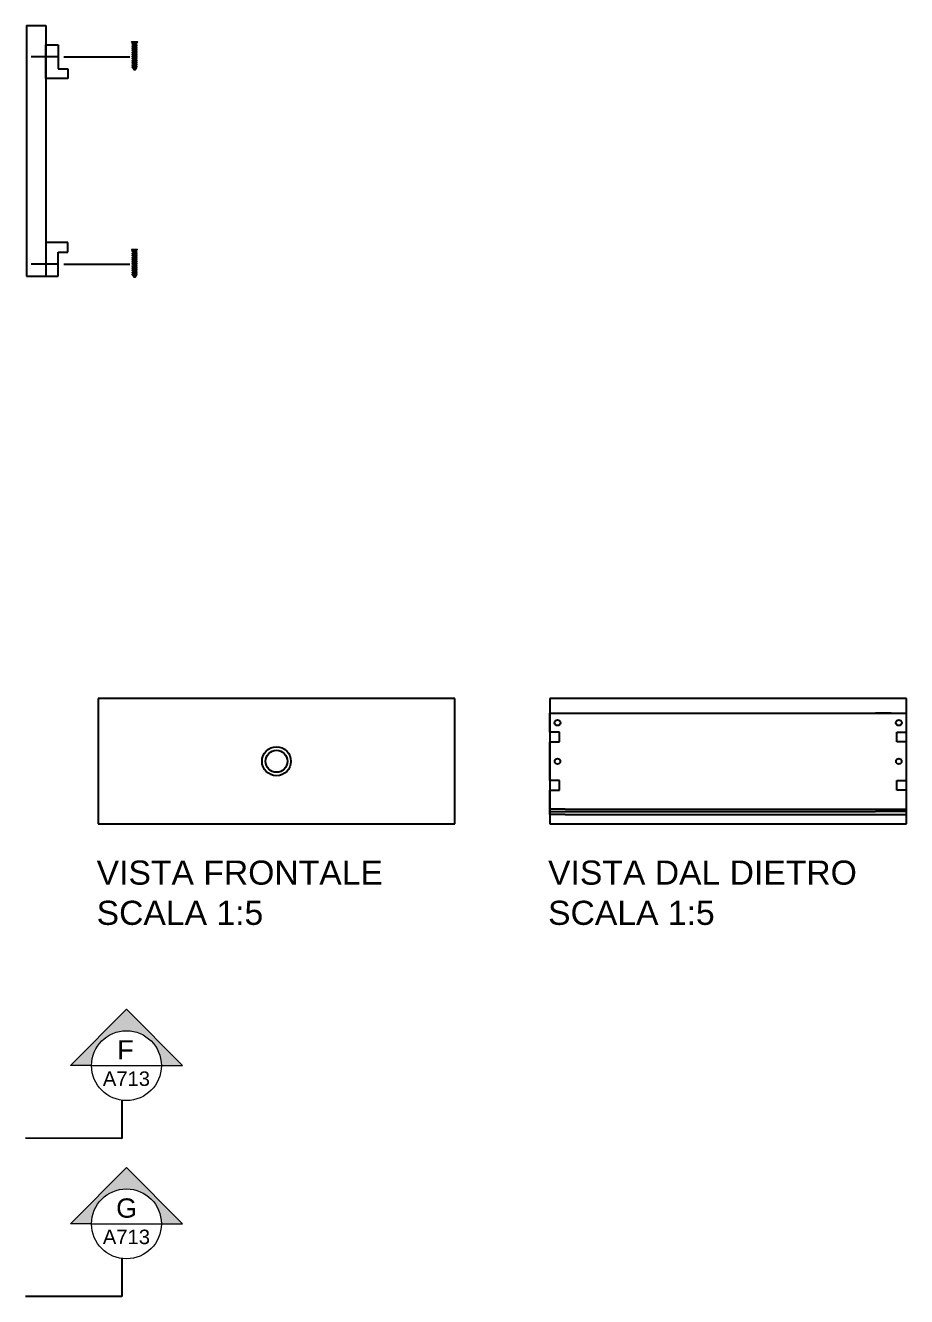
# Model space of a CAD drawing. Header units: millimetres. Extents: x -69 to 1786, y -423 to 409.
# Drawn here: x 791.7 to 883, y -172.8 to -41 of the extents above; entities that cross this region are included whole.
import ezdxf
from ezdxf.enums import TextEntityAlignment as Align

# ---------------------------------------------------------------- set-up
doc = ezdxf.new("R2010")
doc.units = ezdxf.units.MM
doc.header["$LTSCALE"] = 0.5
doc.layers.add('A-ANNO-SYMB', color=202, linetype='Continuous', lineweight=18)
for name, color, linetype in [('ALTRE LINEE', 70, 'Continuous'), ('G-ANNO-GEOMETRY', 7, 'Continuous'), ('SIMBOLI', 201, 'Continuous'), ('viti', 240, 'Continuous')]:
    doc.layers.add(name, color=color, linetype=linetype)
doc.styles.add('ARIAL', font='arial.ttf')
doc.styles.get("Standard").update_dxf_attribs({"font": 'arial.ttf'})

# ---------------------------------------------------------------- blocks, each defined once
blk = doc.blocks.new('SYMBOL')
at = {"layer": 'A-ANNO-SYMB', "linetype": 'Continuous', "lineweight": 20}
h = blk.add_hatch(color=256, dxfattribs=at)
h.dxf.hatch_style = 1
h.paths.add_polyline_path([(11.2063, 4.9481), (11.316, 4.9481, -1), (11.678, 4.9481), (11.7877, 4.9481), (11.497, 5.2405)])
at = {"linetype": 'Continuous', "lineweight": 20}
blk.add_line((11.316, 4.9481), (11.678, 4.9481), dxfattribs=at)
at = {"layer": 'A-ANNO-SYMB', "linetype": 'Continuous', "lineweight": 20}
for p, q in [((11.2063, 4.9481), (11.497, 5.2405)), ((11.7877, 4.9481), (11.497, 5.2405)), ((11.316, 4.9481), (11.2063, 4.9481)), ((11.678, 4.9481), (11.7877, 4.9481))]:
    blk.add_line(p, q, dxfattribs=at)
blk.add_circle((11.497, 4.9481), 0.181, dxfattribs=at)
for tag, p in [('TAVOLA', (11.497, 5.08)), ('SEZIONE', (11.497, 4.9181))]:
    blk.add_attdef(tag, text='', height=0.1, dxfattribs=at).set_placement(p, align=Align.TOP_CENTER)

msp = doc.modelspace()

# ---------------------------------------------------------------- linework, layer by layer
at = {"layer": 'ALTRE LINEE'}
for p, q in [((791.76, -41.05), (791.76, -67.05)), ((791.76, -41.05), (793.76, -41.05)), ((793.76, -41.05), (793.76, -67.05)), ((793.76, -43.05), (795.06, -43.05)), ((793.76, -44.45), (793.76, -43.05)), ((795.06, -43.05), (795.06, -45.55)), ((793.76, -46.55), (793.76, -44.45)), ((795.65, -44.3), (802.48, -44.3)), ((795.06, -45.55), (796.06, -45.55)), ((796.06, -45.55), (796.06, -46.55)), ((796.06, -46.55), (793.76, -46.55)), ((793.76, -63.55), (793.76, -65.65)), ((796.06, -63.55), (793.76, -63.55)), ((795.06, -67.05), (795.06, -64.55)), ((795.06, -64.55), (796.06, -64.55)), ((796.06, -64.55), (796.06, -63.55)), ((793.76, -65.65), (793.76, -67.05)), ((795.65, -65.8), (802.48, -65.8)), ((791.76, -67.05), (793.76, -67.05)), ((793.76, -67.05), (795.06, -67.05)), ((799.19, -110.82), (799.19, -123.82)), ((836.19, -123.82), (836.19, -110.82)), ((846.02, -110.82), (846.02, -123.82)), ((883.02, -123.82), (883.02, -110.82)), ((846.02, -114.32), (846.02, -112.32)), ((846.02, -112.32), (883.02, -112.32)), ((881.42, -112.32), (879.81, -112.32)), ((883.02, -114.32), (883.02, -112.32)), ((847.02, -114.32), (846.02, -114.32)), ((847.02, -115.32), (847.02, -114.32)), ((882.02, -115.32), (882.02, -114.32)), ((882.02, -114.32), (883.02, -114.32)), ((846.02, -119.32), (846.02, -115.32)), ((846.02, -115.32), (847.02, -115.32)), ((883.02, -115.32), (882.02, -115.32)), ((883.02, -119.32), (883.02, -115.32)), ((847.02, -119.32), (846.02, -119.32)), ((847.02, -120.32), (847.02, -119.32)), ((882.02, -120.32), (882.02, -119.32)), ((882.02, -119.32), (883.02, -119.32)), ((846.02, -122.82), (846.02, -120.32)), ((846.02, -120.32), (847.02, -120.32)), ((883.02, -120.32), (882.02, -120.32)), ((883.02, -122.82), (883.02, -120.32)), ((847.63, -122.28), (846.02, -122.28)), ((846.02, -122.28), (846.02, -122.52)), ((846.02, -122.52), (847.63, -122.52)), ((847.63, -122.28), (879.81, -122.28)), ((847.63, -122.52), (879.81, -122.52)), ((879.81, -122.28), (883.02, -122.28)), ((883.02, -122.52), (879.81, -122.52)), ((847.63, -122.82), (846.02, -122.82)), ((847.63, -122.82), (879.81, -122.82)), ((879.81, -122.82), (883.02, -122.82))]:
    msp.add_line(p, q, dxfattribs=at)
for points in [[(836.19, -110.82), (799.19, -110.82)], [(883.02, -110.82), (846.02, -110.82)], [(799.19, -123.82), (836.19, -123.82)], [(846.02, -123.82), (883.02, -123.82)]]:
    msp.add_lwpolyline(points, dxfattribs=at)
for centre, radius in [((846.83, -113.32), 0.3), ((882.22, -113.32), 0.3), ((817.69, -117.32), 1.5), ((817.69, -117.32), 1.14), ((846.83, -117.32), 0.289), ((882.22, -117.32), 0.289)]:
    msp.add_circle(centre, radius, dxfattribs=at)
at = {"layer": 'SIMBOLI'}
for p, q in [((801.66, -152.41), (801.66, -156.41)), ((801.66, -156.41), (791.66, -156.4)), ((801.66, -168.81), (801.66, -172.81)), ((801.66, -172.81), (791.66, -172.8))]:
    msp.add_line(p, q, dxfattribs=at)
at = {"layer": 'viti'}
for p, q in [((802.83, -42.87), (802.83, -42.96)), ((802.83, -43.06), (802.83, -43.18)), ((802.83, -43.28), (802.83, -43.4)), ((803.13, -42.87), (803.13, -43.04)), ((803.13, -43.14), (803.13, -43.26)), ((803.13, -43.26), (803.13, -45.32)), ((795.06, -44.3), (792.26, -44.3)), ((802.83, -43.5), (802.83, -43.62)), ((802.83, -43.71), (802.83, -43.84)), ((802.83, -43.93), (802.83, -44.06)), ((802.83, -44.15), (802.83, -44.27)), ((802.83, -44.37), (802.83, -44.49)), ((802.83, -44.59), (802.83, -44.71)), ((802.83, -44.81), (802.83, -44.93)), ((802.83, -45.02), (802.83, -45.15)), ((802.83, -45.24), (802.83, -45.37)), ((802.83, -45.37), (802.83, -45.48)), ((802.83, -45.48), (802.83, -45.52)), ((802.89, -45.6), (803.07, -45.6)), ((803.13, -45.32), (803.13, -45.48)), ((803.13, -45.52), (803.13, -45.48)), ((802.83, -64.37), (802.83, -64.46)), ((802.83, -64.56), (802.83, -64.68)), ((803.13, -64.37), (803.13, -64.54)), ((795.06, -65.8), (792.26, -65.8)), ((802.83, -64.78), (802.83, -64.9)), ((802.83, -65), (802.83, -65.12)), ((802.83, -65.21), (802.83, -65.34)), ((802.83, -65.43), (802.83, -65.56)), ((802.83, -65.65), (802.83, -65.77)), ((802.83, -65.87), (802.83, -65.99)), ((803.13, -64.64), (803.13, -64.76)), ((803.13, -64.76), (803.13, -66.82)), ((802.83, -66.09), (802.83, -66.21)), ((802.83, -66.31), (802.83, -66.43)), ((802.83, -66.52), (802.83, -66.65)), ((802.83, -66.74), (802.83, -66.87)), ((802.83, -66.87), (802.83, -66.98)), ((802.83, -66.98), (802.83, -67.02)), ((802.89, -67.1), (803.07, -67.1)), ((803.13, -66.82), (803.13, -66.98)), ((803.13, -67.02), (803.13, -66.98))]:
    msp.add_line(p, q, dxfattribs=at)
for points in [[(802.7, -42.79), (802.7, -42.76), (803.26, -42.76), (803.26, -42.79, -0.366728), (802.7, -42.79, -0.325022)], [(802.7, -64.29), (802.7, -64.26), (803.26, -64.26), (803.26, -64.29, -0.366728), (802.7, -64.29, -0.325022)]]:
    msp.add_lwpolyline(points, format="xyb", dxfattribs=at)
for points in [[(802.74, -42.96), (802.83, -43.06), (803.13, -43.14), (803.22, -43.14), (802.74, -42.96), (802.83, -42.96), (803.13, -43.04), (803.22, -43.14)], [(802.74, -43.18), (802.83, -43.28), (803.13, -43.36), (803.22, -43.36), (802.74, -43.18), (802.83, -43.18), (803.13, -43.26), (803.22, -43.36)], [(802.74, -43.4), (802.83, -43.5), (803.13, -43.58), (803.22, -43.58), (802.74, -43.4), (802.83, -43.4), (803.13, -43.48), (803.22, -43.58)], [(802.74, -43.62), (802.83, -43.71), (803.13, -43.79), (803.22, -43.79), (802.74, -43.62), (802.83, -43.62), (803.13, -43.7), (803.22, -43.79)], [(802.74, -43.84), (802.83, -43.93), (803.13, -44.01), (803.22, -44.01), (802.74, -43.84), (802.83, -43.84), (803.13, -43.92), (803.22, -44.01)], [(802.74, -44.06), (802.83, -44.15), (803.13, -44.23), (803.22, -44.23), (802.74, -44.06), (802.83, -44.06), (803.13, -44.14), (803.22, -44.23)], [(802.74, -44.27), (802.83, -44.37), (803.13, -44.45), (803.22, -44.45), (802.74, -44.27), (802.83, -44.27), (803.13, -44.35), (803.22, -44.45)], [(802.74, -44.49), (802.83, -44.59), (803.13, -44.67), (803.22, -44.67), (802.74, -44.49), (802.83, -44.49), (803.13, -44.57), (803.22, -44.67)], [(802.74, -44.71), (802.83, -44.81), (803.13, -44.89), (803.22, -44.89), (802.74, -44.71), (802.83, -44.71), (803.13, -44.79), (803.22, -44.89)], [(802.74, -44.93), (802.83, -45.02), (803.13, -45.11), (803.22, -45.11), (802.74, -44.93), (802.83, -44.93), (803.13, -45.01), (803.22, -45.11)], [(802.74, -45.15), (802.83, -45.24), (803.13, -45.32), (803.22, -45.32), (802.74, -45.15), (802.83, -45.15), (803.13, -45.23), (803.22, -45.32)], [(802.74, -45.37), (802.86, -45.47), (802.9, -45.48), (803.05, -45.48), (802.74, -45.37), (802.83, -45.37), (802.98, -45.41), (803.05, -45.48)], [(802.74, -64.46), (802.83, -64.56), (803.13, -64.64), (803.22, -64.64), (802.74, -64.46), (802.83, -64.46), (803.13, -64.54), (803.22, -64.64)], [(802.74, -64.68), (802.83, -64.78), (803.13, -64.86), (803.22, -64.86), (802.74, -64.68), (802.83, -64.68), (803.13, -64.76), (803.22, -64.86)], [(802.74, -64.9), (802.83, -65), (803.13, -65.08), (803.22, -65.08), (802.74, -64.9), (802.83, -64.9), (803.13, -64.98), (803.22, -65.08)], [(802.74, -65.12), (802.83, -65.21), (803.13, -65.29), (803.22, -65.29), (802.74, -65.12), (802.83, -65.12), (803.13, -65.2), (803.22, -65.29)], [(802.74, -65.34), (802.83, -65.43), (803.13, -65.51), (803.22, -65.51), (802.74, -65.34), (802.83, -65.34), (803.13, -65.42), (803.22, -65.51)], [(802.74, -65.56), (802.83, -65.65), (803.13, -65.73), (803.22, -65.73), (802.74, -65.56), (802.83, -65.56), (803.13, -65.64), (803.22, -65.73)], [(802.74, -65.77), (802.83, -65.87), (803.13, -65.95), (803.22, -65.95), (802.74, -65.77), (802.83, -65.77), (803.13, -65.85), (803.22, -65.95)], [(802.74, -65.99), (802.83, -66.09), (803.13, -66.17), (803.22, -66.17), (802.74, -65.99), (802.83, -65.99), (803.13, -66.07), (803.22, -66.17)], [(802.74, -66.21), (802.83, -66.31), (803.13, -66.39), (803.22, -66.39), (802.74, -66.21), (802.83, -66.21), (803.13, -66.29), (803.22, -66.39)], [(802.74, -66.43), (802.83, -66.52), (803.13, -66.61), (803.22, -66.61), (802.74, -66.43), (802.83, -66.43), (803.13, -66.51), (803.22, -66.61)], [(802.74, -66.65), (802.83, -66.74), (803.13, -66.82), (803.22, -66.82), (802.74, -66.65), (802.83, -66.65), (803.13, -66.73), (803.22, -66.82)], [(802.74, -66.87), (802.86, -66.97), (802.9, -66.98), (803.05, -66.98), (802.74, -66.87), (802.83, -66.87), (802.98, -66.91), (803.05, -66.98)]]:
    msp.add_lwpolyline(points, dxfattribs=at)
for centre, radius, start, end in [((802.89, -45.52), 0.06, 180, 200.9226), ((802.95, -45.48), 0.131, 210.3687, 244.2465), ((802.99, -44.99), 0.571, 256.122, 283.4491), ((803.02, -45.48), 0.131, 295.7535, 329.6313), ((803.07, -45.52), 0.06, 339.0774, 360), ((802.89, -67.02), 0.06, 180, 200.9226), ((802.95, -66.98), 0.131, 210.3687, 244.2465), ((802.99, -66.49), 0.571, 256.122, 283.4491), ((803.02, -66.98), 0.131, 295.7535, 329.6313), ((803.07, -67.02), 0.06, 339.0774, 360)]:
    msp.add_arc(centre, radius, start, end, dxfattribs=at)

# ---------------------------------------------------------------- block references
at = {"layer": 'SIMBOLI', "linetype": 'Continuous', "lineweight": 20}
ref = msp.add_blockref('SYMBOL', (572.19, -247.83), dxfattribs=dict(at, xscale=20, yscale=20, zscale=20))
ref.add_attrib('SEZIONE', 'F', dxfattribs={"layer": '0', "linetype": 'Continuous', "lineweight": 20, "height": 2, "style": 'ARIAL'}).set_placement((802.03, -146.23), align=Align.TOP_CENTER)
ref.add_attrib('TAVOLA', 'A713', dxfattribs={"layer": '0', "linetype": 'Continuous', "lineweight": 20, "height": 1.5, "style": 'ARIAL'}).set_placement((802.13, -149.47), align=Align.TOP_CENTER)
ref = msp.add_blockref('SYMBOL', (572.19, -264.23), dxfattribs=dict(at, xscale=20, yscale=20, zscale=20))
ref.add_attrib('SEZIONE', 'G', dxfattribs={"layer": '0', "linetype": 'Continuous', "lineweight": 20, "height": 2, "style": 'ARIAL'}).set_placement((802.15, -162.63), align=Align.TOP_CENTER)
ref.add_attrib('TAVOLA', 'A713', dxfattribs={"layer": '0', "linetype": 'Continuous', "lineweight": 20, "height": 1.5, "style": 'ARIAL'}).set_placement((802.13, -165.87), align=Align.TOP_CENTER)

# ---------------------------------------------------------------- texts
at = {"layer": 'G-ANNO-GEOMETRY', "lineweight": -3, "char_height": 2.5, "attachment_point": 1}
for s, width, heights, insert in [('VISTA FRONTALE\\PSCALA 1:5', 31.2704, [0], (799.04, -127.61)), ('VISTA DAL DIETRO\\PSCALA 1:5', 32.0118, [9.89], (845.85, -127.61))]:
    msp.add_mtext_dynamic_manual_height_columns(s, width=width, gutter_width=12.5, heights=heights, dxfattribs=dict(at, insert=insert))

doc.saveas('drawing.dxf')
